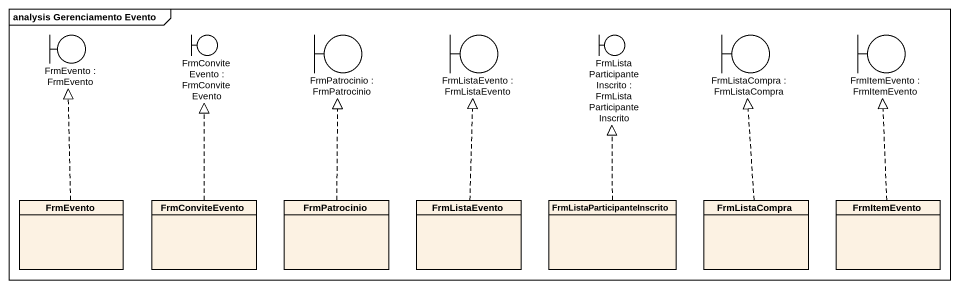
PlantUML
@startuml
mainframe analysis Gerenciamento Evento
allowmixing
hide circle
hide empty members
boundary "FrmEvento : FrmEvento" as FrmEvento
boundary "FrmConviteEvento : FrmConviteEvento" as FrmConviteEvento
boundary "FrmPatrocinio : FrmPatrocinio" as FrmPatrocinio
boundary "FrmListaEvento : FrmListaEvento" as FrmListaEvento
boundary "FrmListaParticipanteInscrito : FrmListaParticipanteInscrito" as FrmListaParticipanteInscrito
boundary "FrmListaCompra : FrmListaCompra" as FrmListaCompra
boundary "FrmItemEvento : FrmItemEvento" as FrmItemEvento
class "FrmEvento" as FrmEvento_2
class "FrmConviteEvento" as FrmConviteEvento_2
class "FrmPatrocinio" as FrmPatrocinio_2
class "FrmListaEvento" as FrmListaEvento_2
class "FrmListaParticipanteInscrito" as FrmListaParticipanteInscrito_2
class "FrmListaCompra" as FrmListaCompra_2
class "FrmItemEvento" as FrmItemEvento_2
FrmEvento_2 .up.|> FrmEvento
FrmConviteEvento_2 .up.|> FrmConviteEvento
FrmPatrocinio_2 .up.|> FrmPatrocinio
FrmListaEvento_2 .up.|> FrmListaEvento
FrmListaParticipanteInscrito_2 .up.|> FrmListaParticipanteInscrito
FrmListaCompra_2 .up.|> FrmListaCompra
FrmItemEvento_2 .up.|> FrmItemEvento
@enduml
